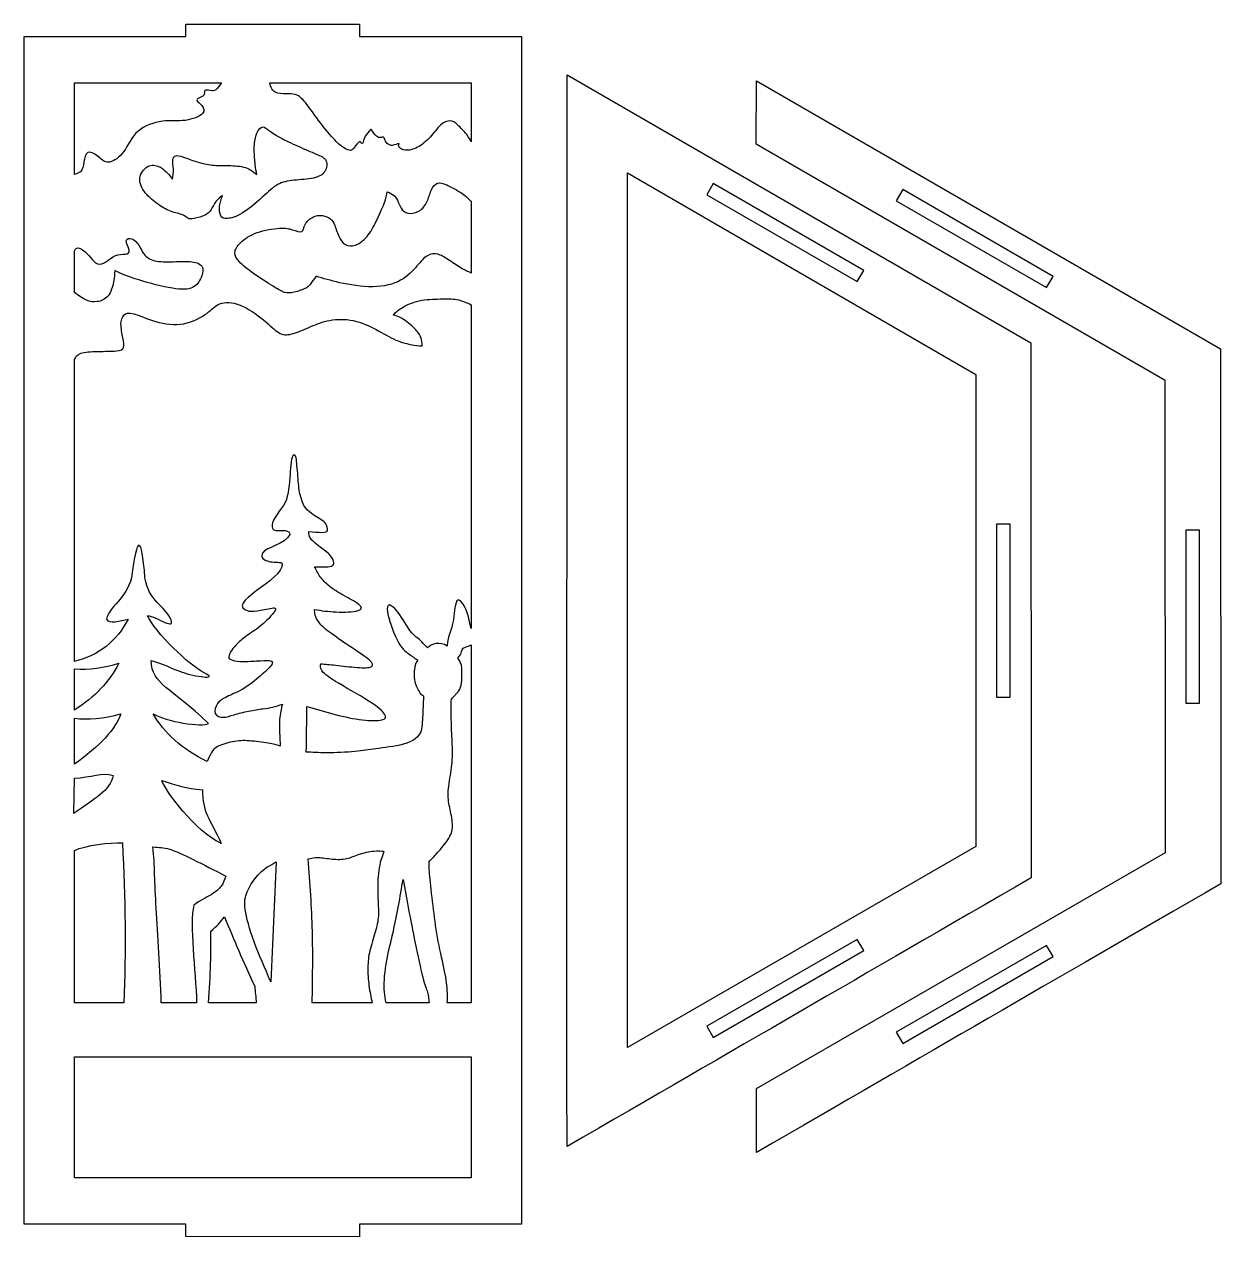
# Model space of a CAD drawing. Extents: x 0 to 537, y 11 to 300.
# Drawn here: x 251.6 to 537.2, y 10.6 to 300 of the extents above; entities that cross this region are included whole.
import ezdxf

# ---------------------------------------------------------------- set-up
doc = ezdxf.new("R2010")
doc.units = 0
doc.layers.add('Layer_1', color=7, linetype='CONTINUOUS')

msp = doc.modelspace()

# ---------------------------------------------------------------- linework, layer by layer
at = {"layer": 'Layer_1', "color": 5}
for points in [[(331.650869, 10.643438), (290.206536, 10.668838), (290.206536, 13.65138), (251.595408, 13.670695), (251.595408, 296.995522), (290.206536, 296.995522), (290.206536, 299.951264), (331.650869, 299.951264), (331.650869, 296.995522), (370.332185, 296.995522), (370.332185, 13.651354), (331.650869, 13.651354)], [(284.602449, 276.798886)], [(345.442143, 270.58911)], [(294.808831, 254.427759)], [(313.747997, 235.973797)], [(263.558094, 136.325916)], [(263.558094, 123.410149)], [(284.420231, 119.537204)], [(263.424567, 111.61468)], [(291.950484, 100.641853)], [(325.111242, 100.757053)], [(296.128096, 83.569243)], [(306.484761, 81.047182)], [(337.563354, 72.033066)], [(263.558094, 53.573563), (358.299808, 53.573563), (358.299808, 24.721891), (263.558094, 24.721891)]]:
    msp.add_lwpolyline(points, close=True, dxfattribs=at)
at = {"layer": 'Layer_1', "color": 6}
for points in [[(381.172164, 32.193248), (381.129037, 47.407525), (381.172164, 287.890813)], [(381.172164, 287.890813), (491.927198, 223.951974), (491.985856, 96.27644)], [(426.41356, 30.770874), (426.370433, 45.985152), (524.039359, 102.366698), (523.973346, 214.955585), (426.334132, 271.360598), (426.41356, 286.468439)], [(426.41356, 286.468439), (537.168593, 222.5296), (537.227251, 94.854066)]]:
    msp.add_lwpolyline(points, dxfattribs=at)
at = {"layer": 'Layer_1', "color": 5}
for points in [[(263.558094, 264.110805), (263.558094, 285.943691), (298.646559, 285.943691)], [(310.197341, 285.943691), (358.299808, 285.943691), (358.299808, 271.860422)], [(358.299808, 257.70161), (358.299808, 240.595671)], [(263.558094, 235.965219), (263.558094, 245.858805)], [(286.061309, 237.129912), (286.061309, 237.130581)], [(358.299808, 233.016043), (358.299808, 155.784803)], [(274.681659, 228.36561), (274.681765, 228.365708)], [(263.557988, 147.899506), (263.557988, 219.95485)], [(352.573114, 151.694848), (352.577082, 151.544538)], [(358.299782, 151.885798), (358.299782, 66.439219), (352.578326, 66.439219)], [(263.558094, 136.325916), (263.558094, 146.121638)], [(354.10902, 139.523882), (354.898007, 140.322633)], [(263.558094, 123.410149), (263.558094, 134.400967)], [(353.52482, 121.993913), (353.524608, 121.993913)], [(263.424567, 111.61468), (263.558094, 120.071213)], [(263.558094, 66.439219), (263.558094, 102.818474)], [(275.351796, 66.439219), (263.558094, 66.439219)], [(292.749843, 66.439219), (284.319319, 66.439219)], [(306.996491, 66.439219), (295.592103, 66.439219)], [(334.667781, 66.439219), (320.338476, 66.439219)], [(348.240826, 66.439219), (337.957319, 66.439219)]]:
    msp.add_lwpolyline(points, dxfattribs=at)
at = {"layer": 'Layer_1', "color": 7}
msp.add_lwpolyline([(478.73195, 216.377959), (478.797964, 103.789072), (395.643126, 55.786101), (395.643126, 264.480309)], close=True, dxfattribs=at)
at = {"layer": 'Layer_1', "color": 6}
for points in [[(451.994058, 241.196645), (416.067637, 261.938785), (414.517628, 259.254114), (450.409522, 238.532)], [(497.235454, 239.774272), (461.309032, 260.516412), (459.759024, 257.83174), (495.650917, 237.109626)], [(486.854791, 180.776049), (486.854791, 139.291763), (483.7548, 139.331742), (483.7548, 180.776049)], [(532.096186, 179.353675), (532.096186, 137.86939), (528.996196, 137.909368), (528.996196, 179.353675)], [(416.067452, 58.168658), (451.9939, 78.910804), (450.409231, 81.575449), (414.517443, 60.853333)], [(461.308847, 56.746285), (497.235295, 77.48843), (495.650626, 80.153075), (459.758838, 59.430959)]]:
    msp.add_lwpolyline(points, close=True, dxfattribs=at)
at = {"layer": 'Layer_1', "color": 5}
for points in [[(294.72345, 284.109102), (294.520408, 283.89798), (294.68281, 283.361987), (294.471778, 283.012748)], [(295.990857, 284.125374), (295.495107, 284.206955), (294.926464, 284.320218), (294.72345, 284.109102)], [(297.339173, 284.304134), (296.908352, 283.995834), (296.48621, 284.044472), (295.990857, 284.125374)], [(298.646559, 285.943691), (298.208118, 285.278063), (297.769306, 284.612826), (297.339173, 284.304134)], [(310.696875, 284.544011), (310.408452, 284.986333), (310.303175, 285.464914), (310.197341, 285.943691)], [(312.170921, 283.500097), (311.456176, 283.695235), (310.985376, 284.101394), (310.696875, 284.544011)], [(293.285836, 282.330551), (292.895761, 282.160075), (292.700736, 281.981312), (292.863111, 281.705079)], [(292.863111, 281.705079), (293.025592, 281.429042), (293.545604, 281.055241), (293.98431, 280.527241)], [(294.471778, 283.012748), (294.260349, 282.663511), (293.675726, 282.501028), (293.285836, 282.330551)], [(314.652925, 283.333812), (313.84449, 283.321641), (312.885958, 283.30535), (312.170921, 283.500097)], [(316.785096, 283.021029), (316.118875, 283.353989), (315.461041, 283.345996), (314.652925, 283.333812)], [(319.042918, 280.840021), (318.125422, 282.013665), (317.451211, 282.687874), (316.785096, 283.021029)], [(322.316475, 276.417087), (321.122649, 277.992996), (319.961075, 279.666277), (319.042918, 280.840021)], [(294.114246, 278.626271), (293.448026, 277.936079), (291.758476, 277.237603), (290.052919, 277.018001)], [(293.98431, 280.527241), (294.42283, 279.999535), (294.78007, 279.316751), (294.114246, 278.626271)], [(284.602449, 276.798881), (282.579736, 276.538634), (280.256615, 275.759159), (278.713459, 274.386283)], [(290.052919, 277.018001), (288.346806, 276.798886), (286.624977, 277.058842), (284.602449, 276.798886)], [(306.874942, 273.272482), (307.183234, 274.279648), (307.7278, 275.091678), (308.1909, 275.351634)], [(308.1909, 275.351634), (308.653392, 275.611881), (309.035582, 275.319273), (309.721859, 274.823928)], [(325.720154, 272.335299), (324.737148, 273.363131), (323.510381, 274.84157), (322.316475, 276.417087)], [(334.346418, 274.881922), (333.826697, 274.337936), (333.306685, 273.793368), (333.006091, 273.253477)], [(335.653803, 273.269461), (335.272301, 273.614899), (334.809491, 274.248361), (334.346418, 274.881922)], [(350.928861, 275.876612), (350.145297, 275.149966), (349.422164, 274.029345), (348.508188, 273.026076)], [(353.227614, 276.916626), (352.557609, 276.936999), (351.713033, 276.603844), (350.928861, 275.876612)], [(355.07967, 275.88519), (354.393262, 276.522844), (353.897935, 276.896449), (353.227614, 276.916626)], [(357.211842, 273.630885), (356.64349, 274.345929), (355.765947, 275.247439), (355.07967, 275.88519)], [(278.713459, 274.386283), (277.170118, 273.013601), (276.406425, 271.048101), (275.366983, 269.61021)], [(306.505531, 269.872991), (306.492831, 271.063013), (306.566253, 272.265415), (306.874942, 273.272482)], [(309.721859, 274.823928), (310.408161, 274.328774), (311.398655, 273.62981), (312.653601, 272.931334)], [(312.653601, 272.931334), (313.908519, 272.232858), (315.427916, 271.53409), (316.975146, 270.847798)], [(328.043275, 270.361515), (327.442063, 270.731419), (326.702949, 271.307763), (325.720154, 272.335299)], [(332.133046, 271.522978), (331.999034, 271.649009), (331.868912, 272.022808), (331.564403, 271.872508)], [(333.006091, 273.253477), (332.705498, 272.713293), (332.624483, 272.177007), (332.51484, 271.847947)], [(336.628899, 272.915837), (336.336587, 272.867199), (336.035967, 272.924595), (335.653803, 273.269461)], [(337.384284, 272.98933), (337.205532, 273.119161), (336.921501, 272.964962), (336.628899, 272.915837)], [(337.843177, 272.063455), (337.636247, 272.445053), (337.562746, 272.859499), (337.384284, 272.98933)], [(338.704423, 271.161655), (338.391659, 271.332131), (338.050108, 271.681855), (337.843177, 272.063455)], [(348.508188, 273.026076), (347.594476, 272.022808), (346.490131, 271.137287), (345.442143, 270.58911)], [(358.299808, 271.860422), (358.040146, 272.388422), (357.780378, 272.916422), (357.211842, 273.630885)], [(267.227897, 269.423162), (266.545695, 269.456011), (266.171892, 268.757047), (265.96086, 267.855247)], [(269.697412, 267.993949), (268.901175, 268.627412), (267.910389, 269.390804), (267.227897, 269.423162)], [(275.366983, 269.61021), (274.327276, 268.172419), (273.011318, 267.262818), (272.052891, 267.059494)], [(306.728733, 266.546702), (306.614883, 267.505423), (306.517701, 268.682969), (306.505531, 269.872991)], [(316.975146, 270.847798), (318.522403, 270.161408), (320.09842, 269.4873), (321.288436, 268.983571)], [(329.460384, 269.866072), (329.10698, 269.829618), (328.644462, 269.992101), (328.043275, 270.361515)], [(330.418837, 270.593301), (330.057495, 270.13821), (329.814026, 269.902818), (329.460384, 269.866072)], [(331.564403, 271.872508), (331.259603, 271.722209), (330.78084, 271.048101), (330.418837, 270.593301)], [(332.51484, 271.847947), (332.404905, 271.518885), (332.267269, 271.397338), (332.133046, 271.522978)], [(339.691028, 271.088648), (339.301243, 270.999463), (339.017213, 270.991176), (338.704423, 271.161655)], [(341.072285, 271.519469), (340.576561, 271.348699), (340.081209, 271.178223), (339.691028, 271.088648)], [(341.100463, 270.601294), (340.877155, 270.918172), (340.974442, 271.218771), (341.072285, 271.519469)], [(342.635522, 269.890438), (341.868231, 269.951456), (341.323665, 270.284416), (341.100463, 270.601294)], [(345.442143, 270.58911), (344.394393, 270.040933), (343.403396, 269.829615), (342.635522, 269.890438)], [(265.96086, 267.855247), (265.749749, 266.953936), (265.70051, 265.849298), (265.327606, 265.191467)], [(272.052891, 267.059494), (271.094359, 266.856659), (270.493464, 267.360095), (269.697412, 267.993949)], [(281.426761, 266.157111), (282.393178, 266.530618), (283.367983, 266.222318), (284.099318, 265.823858)], [(287.22619, 265.364965), (287.193831, 266.157111), (286.998489, 266.961148), (287.047702, 267.562054)], [(287.047702, 267.562054), (287.096359, 268.163256), (287.38867, 268.561423), (287.957498, 268.610061)], [(287.957498, 268.610061), (288.52585, 268.658699), (289.370744, 268.358101), (290.292816, 268.012954)], [(290.292816, 268.012954), (291.214493, 267.667909), (292.213559, 267.277733), (293.350765, 266.964948)], [(293.350765, 266.964948), (294.48805, 266.652456), (295.763156, 266.416774), (296.93272, 266.31511)], [(296.93272, 266.31511), (298.102258, 266.21374), (299.166545, 266.246588), (300.45025, 266.221733)], [(300.45025, 266.221733), (301.733347, 266.197471), (303.235863, 266.116464), (304.38135, 265.755043)], [(307.102351, 264.110805), (306.972123, 264.84993), (306.842583, 265.588466), (306.728733, 266.546702)], [(321.288436, 268.983571), (322.478162, 268.480132), (323.282098, 268.146977), (323.623067, 267.431932)], [(323.623067, 267.431932), (323.9643, 266.717372), (323.84275, 265.621119), (323.347318, 264.828972)], [(265.327606, 265.191467), (264.953988, 264.533538), (264.256091, 264.32193), (263.558094, 264.110805)], [(280.196105, 260.121714), (279.420214, 261.218261), (278.982091, 262.445031), (279.242044, 263.585928)], [(279.242044, 263.585928), (279.501812, 264.727213), (280.459947, 265.783504), (281.426761, 266.157111)], [(284.099318, 265.823858), (284.83015, 265.42598), (285.317221, 264.938626), (285.760107, 264.455367)], [(285.760107, 264.455367), (286.202729, 263.972106), (286.600609, 263.492744), (286.999071, 263.013383)], [(286.999071, 263.013383), (287.128903, 263.793345), (287.258734, 264.572818), (287.22619, 265.364965)], [(304.38135, 265.755043), (305.526625, 265.39372), (306.31429, 264.752359), (307.102351, 264.110805)], [(323.347318, 264.828972), (322.851674, 264.036828), (321.98273, 263.549375), (320.646584, 263.257058)], [(312.065167, 261.69158), (310.912378, 261.050026), (309.849255, 259.984962), (308.407753, 258.668424)], [(315.98407, 262.709175), (314.461181, 262.551468), (313.218327, 262.333425), (312.065167, 261.69158)], [(320.646584, 263.257058), (319.310359, 262.964744), (317.507064, 262.867274), (315.98407, 262.709175)], [(347.854826, 257.888366), (348.244901, 258.790262), (348.496387, 259.781346), (348.853919, 260.544444)], [(348.853919, 260.544444), (349.211424, 261.30813), (349.674233, 261.844123), (350.230387, 262.035067)], [(350.230387, 262.035067), (350.78715, 262.225916), (351.436993, 262.071815), (352.496781, 261.596547)], [(352.496781, 261.596547), (353.556967, 261.121376), (355.026833, 260.325332), (356.062359, 259.622469)], [(283.197512, 257.242717), (282.084595, 258.05884), (280.971969, 259.025363), (280.196105, 260.121714)], [(297.367351, 257.664865), (296.916449, 257.092418), (296.57548, 256.360996), (296.234247, 255.784164)], [(298.938871, 259.065715), (298.378589, 258.651755), (297.817937, 258.237407), (297.367351, 257.664865)], [(298.22439, 256.523481), (298.321677, 257.392434), (298.630261, 258.229025), (298.938871, 259.065715)], [(308.407753, 258.668424), (306.965773, 257.35208), (305.145308, 255.784455), (303.634219, 254.866573)], [(337.526789, 257.210065), (337.969516, 258.408664), (338.107629, 259.188137), (338.245741, 259.9681)], [(338.245741, 259.9681), (338.838646, 259.707755), (339.431656, 259.448093), (339.874278, 259.054115)], [(339.874278, 259.054115), (340.316899, 258.660137), (340.609502, 258.132333), (340.881361, 257.514857)], [(340.881361, 257.514857), (341.153485, 256.897867), (341.405448, 256.190813), (341.851959, 255.671097)], [(346.201735, 255.621972), (346.93696, 256.174536), (347.464936, 256.986857), (347.854826, 257.888366)], [(356.062359, 259.622469), (357.097991, 258.919802), (357.698913, 258.310901), (358.299808, 257.70161)], [(286.52769, 255.341744), (285.423054, 255.76009), (284.310429, 256.426205), (283.197512, 257.242717)], [(289.395112, 254.48088), (288.728997, 254.753019), (287.632352, 254.923496), (286.52769, 255.341744)], [(296.234247, 255.784164), (295.892987, 255.207526), (295.552045, 254.785283), (294.808831, 254.427759)], [(298.525009, 254.228822), (298.240397, 254.752728), (298.126547, 255.654526), (298.22439, 256.523481)], [(303.634219, 254.866573), (302.122946, 253.948689), (300.921023, 253.680743), (300.092428, 253.61992)], [(335.630308, 252.970376), (336.336878, 254.395985), (337.084167, 256.01205), (337.526789, 257.210065)], [(341.851959, 255.671097), (342.298972, 255.151188), (342.940614, 254.818229), (343.73267, 254.798052)], [(343.73267, 254.798052), (344.524806, 254.777573), (345.466802, 255.069898), (346.201735, 255.621972)], [(290.621297, 253.652281), (290.296309, 253.834844), (290.060936, 254.208938), (289.395112, 254.48088)], [(292.140666, 253.627913), (291.360701, 253.477614), (290.946258, 253.469621), (290.621297, 253.652281)], [(294.808831, 254.427759), (294.065616, 254.070236), (292.92005, 253.778215), (292.140666, 253.627913)], [(300.092428, 253.61992), (299.263832, 253.5591), (298.809331, 253.705013), (298.525009, 254.228822)], [(317.833587, 250.496956), (318.288379, 250.708271), (318.31325, 251.488037), (318.682661, 252.2025)], [(318.682661, 252.2025), (319.052072, 252.917547), (319.766818, 253.567093), (320.505931, 253.940698)], [(320.505931, 253.940698), (321.245256, 254.314499), (322.008447, 254.411773), (322.76415, 254.302119)], [(322.76415, 254.302119), (323.519747, 254.192661), (324.266851, 253.875783), (324.737942, 253.514359)], [(324.737942, 253.514359), (325.209006, 253.152938), (325.404136, 252.746777), (325.708539, 251.942544)], [(325.708539, 251.942544), (326.013339, 251.138801), (326.427491, 249.936301), (326.837543, 249.079242)], [(333.424927, 249.319118), (334.257729, 250.3102), (334.923527, 251.544669), (335.630308, 252.970376)], [(275.936419, 248.275115), (275.960761, 248.855846), (276.643465, 249.002248), (277.291456, 248.746192)], [(303.266184, 247.905595), (304.155316, 248.766554), (305.471354, 249.628003), (307.197654, 250.237)], [(307.197654, 250.237), (308.92369, 250.846193), (311.059354, 251.203425), (312.529802, 251.288515)], [(312.529802, 251.288515), (314.000065, 251.374192), (314.80379, 251.187439), (315.648684, 250.915008)], [(315.648684, 250.915008), (316.49326, 250.643064), (317.378794, 250.285834), (317.833587, 250.496956)], [(326.837543, 249.079242), (327.247806, 248.222473), (327.654259, 247.71075), (328.279257, 247.393872)], [(330.671382, 247.267843), (331.593349, 247.580626), (332.592521, 248.328325), (333.424927, 249.319118)], [(263.558094, 245.858805), (263.842124, 246.297521), (264.126155, 246.736041), (264.739543, 246.54919)], [(264.739543, 246.54919), (265.352451, 246.362436), (266.294896, 245.550115), (266.981199, 244.798614)], [(275.741686, 245.107018), (276.399493, 245.192695), (276.789674, 245.428087), (276.667833, 246.053657)], [(276.667833, 246.053657), (276.545701, 246.679225), (275.912157, 247.694285), (275.936419, 248.275115)], [(277.291456, 248.746192), (277.939341, 248.490623), (278.553227, 247.832401), (278.992039, 247.150302)], [(278.992039, 247.150302), (279.430268, 246.468103), (279.694111, 245.761049), (280.211583, 245.103218)], [(301.873126, 245.428275), (301.913766, 246.183673), (302.376549, 247.044635), (303.266184, 247.905595)], [(328.279257, 247.393872), (328.904812, 247.07719), (329.749679, 246.955643), (330.671382, 247.267843)], [(266.981199, 244.798614), (267.667475, 244.047406), (268.098217, 243.356629), (268.646381, 242.991407)], [(270.644832, 242.999212), (271.428395, 243.413658), (272.33028, 244.28261), (273.244284, 244.684581)], [(273.244284, 244.684581), (274.157969, 245.086941), (275.083561, 245.021732), (275.741686, 245.107018)], [(280.211583, 245.103218), (280.729346, 244.445094), (281.500739, 243.836097), (282.703244, 243.531598)], [(282.703244, 243.531598), (283.90506, 243.226904), (285.537487, 243.226904), (287.154038, 243.283533)], [(287.154038, 243.283533), (288.770695, 243.340749), (290.370392, 243.454303), (291.62973, 243.291338)], [(291.62973, 243.291338), (292.888855, 243.128852), (293.80643, 242.690332), (294.119221, 241.938831)], [(302.957283, 243.243369), (302.214068, 244.023038), (301.832275, 244.672876), (301.873126, 245.428275)], [(306.299367, 240.498103), (304.804948, 241.553809), (303.700497, 242.463698), (302.957283, 243.243369)], [(347.822176, 244.713521), (347.018425, 244.242738), (346.287116, 243.381484), (345.328584, 242.276653)], [(350.29939, 245.079038), (349.503735, 245.266082), (348.626509, 245.184599), (347.822176, 244.713521)], [(352.748559, 243.812014), (351.810505, 244.437484), (351.095442, 244.892282), (350.29939, 245.079038)], [(355.810397, 241.825949), (354.848372, 242.390694), (353.686798, 243.186447), (352.748559, 243.812014)], [(268.646381, 242.991407), (269.194545, 242.62589), (269.860977, 242.585245), (270.644832, 242.999212)], [(273.207533, 241.180008), (273.174883, 240.375678), (273.142313, 239.571934), (272.926995, 238.475093)], [(278.01996, 239.234294), (275.741686, 239.977802), (274.474543, 240.578806), (273.207533, 241.180008)], [(294.119221, 241.938831), (294.431905, 241.187626), (294.139858, 240.123339), (293.660512, 239.169003)], [(310.99035, 237.42348), (309.678784, 238.239702), (307.794184, 239.442103), (306.299367, 240.498103)], [(345.328584, 242.276653), (344.370422, 241.172211), (343.184295, 239.823897), (341.445797, 238.869365)], [(358.299808, 240.595671), (357.536406, 240.928532), (356.77303, 241.261786), (355.810397, 241.825949)], [(272.926995, 238.475093), (272.711783, 237.378742), (272.313717, 235.989489), (271.611064, 235.120537)], [(286.061309, 237.130581), (283.587878, 237.60585), (280.298631, 238.491371), (278.01996, 239.234294)], [(293.660512, 239.169003), (293.181458, 238.214664), (292.515237, 237.369789), (291.353769, 236.979613)], [(313.747997, 235.973797), (313.041533, 236.17683), (312.302207, 236.607259), (310.99035, 237.42348)], [(320.002509, 238.110066), (319.685908, 237.654975), (319.547716, 237.370945), (318.8775, 237.017319)], [(321.309974, 239.81561), (320.814541, 239.19014), (320.319479, 238.565158), (320.002509, 238.110066)], [(326.943111, 238.288827), (324.640469, 238.792263), (322.975182, 239.303985), (321.309974, 239.81561)], [(334.801713, 237.322111), (332.186068, 237.289752), (329.245965, 237.785195), (326.943111, 238.288827)], [(341.445797, 238.869365), (339.707617, 237.91532), (337.417436, 237.354374), (334.801713, 237.322111)], [(266.478041, 234.084714), (265.588327, 234.486976), (264.573274, 235.225806), (263.558094, 235.965219)], [(271.611064, 235.120537), (270.908674, 234.251584), (269.901326, 233.901858), (269.016083, 233.759845)], [(291.353769, 236.979613), (290.192222, 236.589826), (288.534713, 236.654937), (286.061309, 237.129912)], [(316.066726, 236.018244), (315.128672, 235.795036), (314.454566, 235.770668), (313.747997, 235.973797)], [(318.8775, 237.017319), (318.207469, 236.664185), (317.004991, 236.242037), (316.066726, 236.018244)], [(345.884262, 233.974475), (347.545369, 234.34808), (349.340196, 234.364357), (350.871076, 234.400812)], [(350.871076, 234.400812), (352.402616, 234.437266), (353.669468, 234.494188), (354.863294, 234.266496)], [(269.016083, 233.759845), (268.130576, 233.617537), (267.367173, 233.682746), (266.478041, 234.084714)], [(295.146465, 230.963697), (296.462132, 231.941232), (297.128353, 232.816227), (298.31837, 233.253676)], [(298.31837, 233.253676), (299.508095, 233.690736), (301.222225, 233.690736), (303.126987, 232.948887)], [(303.126987, 232.948887), (305.031484, 232.207035), (307.127196, 230.723043), (308.715278, 229.408161)], [(339.633613, 230.579371), (340.145238, 231.099084), (340.656968, 231.619091), (341.676223, 232.244074)], [(341.676223, 232.244074), (342.695768, 232.869544), (344.223128, 233.600966), (345.884262, 233.974475)], [(354.863294, 234.266496), (356.057676, 234.039391), (357.17861, 233.527668), (358.299808, 233.016043)], [(274.681765, 228.365708), (274.677796, 229.344608), (274.95373, 230.059655), (275.408416, 230.534339)], [(275.408416, 230.534339), (275.8635, 231.009607), (276.49678, 231.245486), (277.755906, 230.891863)], [(277.755906, 230.891863), (279.014661, 230.538432), (280.899552, 229.596571), (283.027623, 228.987085)], [(283.027623, 228.987085), (285.155614, 228.377892), (287.52755, 228.101855), (289.696287, 228.503826)], [(289.696287, 228.503826), (291.865209, 228.906088), (293.830401, 229.986162), (295.146465, 230.963697)], [(308.715278, 229.408161), (310.303175, 228.093767), (311.383257, 226.948581), (312.357955, 226.363365)], [(319.513797, 227.589841), (320.935297, 228.199034), (322.267633, 228.79224), (323.908261, 229.161657)], [(323.908261, 229.161657), (325.549181, 229.531362), (327.498392, 229.677571), (329.43165, 229.368879)], [(329.43165, 229.368879), (331.364881, 229.059993), (333.28184, 228.296895), (335.003669, 227.419365)], [(341.789782, 229.746383), (340.868106, 230.30304), (340.251097, 230.441253), (339.633613, 230.579371)], [(344.779309, 227.366925), (343.938516, 228.215703), (342.711749, 229.190118), (341.789782, 229.746383)], [(275.160819, 225.120808), (274.969579, 226.144153), (274.685548, 227.3872), (274.681659, 228.36561)], [(312.357955, 226.363365), (313.33276, 225.778734), (314.202022, 225.754464), (315.391747, 226.055065)], [(315.391747, 226.055065), (316.581658, 226.355666), (318.092455, 226.98094), (319.513797, 227.589841)], [(335.003669, 227.419365), (336.725869, 226.542126), (338.252938, 225.551629), (339.747463, 224.856759)], [(346.31421, 225.124999), (346.07463, 225.795014), (345.620128, 226.518149), (344.779309, 227.366925)], [(273.593401, 222.00554), (274.669567, 222.099211), (275.107691, 222.293957), (275.278453, 222.793496)], [(275.278453, 222.793496), (275.448951, 223.29313), (275.351663, 224.097363), (275.160819, 225.120808)], [(339.747463, 224.856759), (341.241883, 224.162376), (342.703759, 223.764501), (343.841044, 223.540708)], [(343.841044, 223.540708), (344.978249, 223.317498), (345.790599, 223.268568), (346.602923, 223.21993)], [(346.602923, 223.21993), (346.578581, 223.837505), (346.553975, 224.45469), (346.31421, 225.124999)], [(263.557988, 219.95485), (263.874668, 220.539481), (264.191242, 221.124404), (265.11332, 221.453466)], [(265.11332, 221.453466), (266.035023, 221.782332), (267.562092, 221.855241), (269.182532, 221.887893)], [(269.182532, 221.887893), (270.802788, 221.920448), (272.516918, 221.912447), (273.593401, 222.00554)], [(315.654293, 196.869436), (315.26062, 196.244437), (315.17119, 193.595402), (314.976457, 191.808353)], [(316.551707, 196.097752), (316.438174, 197.267898), (316.048099, 197.49499), (315.654293, 196.869436)], [(316.974749, 191.569514), (316.840711, 193.169793), (316.665557, 194.928214), (316.551707, 196.097752)], [(314.976457, 191.808353), (314.741084, 189.247425), (314.63824, 186.839399), (313.481588, 185.160644)], [(317.522331, 187.471594), (317.20155, 188.527599), (317.109052, 189.969129), (316.974749, 191.569514)], [(313.481588, 185.160644), (312.929217, 184.34414), (312.051674, 183.223524), (311.495519, 182.277162)], [(318.903588, 184.405259), (318.054805, 185.392155), (317.843403, 186.415589), (317.522331, 187.471594)], [(311.495519, 182.277162), (310.939339, 181.330642), (310.703383, 180.559249), (310.756194, 180.028124)], [(322.124044, 181.915265), (321.238801, 182.467821), (319.752371, 183.418257), (318.903588, 184.405259)], [(310.756194, 180.028124), (310.809217, 179.497106), (311.150476, 179.207043), (311.759362, 179.141823)], [(323.569912, 180.775546), (323.293687, 181.209092), (323.009657, 181.363185), (322.124044, 181.915265)], [(324.020524, 179.223024), (324.114186, 179.629477), (323.846243, 180.342079), (323.569912, 180.775546)], [(280.421133, 167.881421), (279.603359, 178.212342), (278.531082, 178.212342), (277.204011, 167.881421)], [(314.983812, 178.235043), (313.940164, 175.810084), (309.414333, 175.297057), (308.460219, 173.767315)], [(311.759362, 179.141823), (312.368671, 179.076921), (313.246188, 179.237444), (313.916192, 179.141823)], [(313.916192, 179.141823), (314.586408, 179.047393), (315.049006, 178.697852), (314.983812, 178.235043)], [(319.528878, 178.659938), (319.524909, 178.916663), (319.541313, 178.916663), (319.557532, 178.916663)], [(319.926944, 177.31932), (319.557532, 177.888836), (319.532661, 178.40271), (319.528878, 178.659938)], [(319.557532, 178.916663), (320.710798, 178.817153), (321.864381, 178.717432), (322.668688, 178.717432)], [(321.876552, 175.466311), (321.011391, 176.124118), (320.296355, 176.749408), (319.926944, 177.31932)], [(322.668688, 178.717432), (323.472625, 178.717432), (323.927444, 178.817153), (324.020524, 179.223024)], [(308.460219, 173.767315), (308.289457, 173.450424), (308.269905, 172.976582), (308.377616, 172.681995)], [(324.402715, 173.480243), (323.756655, 174.117888), (322.741607, 174.808372), (321.876552, 175.466311)], [(313.127866, 171.230993), (313.621526, 167.21401), (298.90302, 161.661728), (305.200156, 159.921934)], [(308.377616, 172.681995), (308.485408, 172.38746), (309.216637, 172.037179), (309.627005, 171.886869)], [(309.627005, 171.886869), (310.037559, 171.736294), (310.642344, 171.643188), (311.239456, 171.600404)], [(311.239456, 171.600404), (311.836752, 171.557515), (312.425292, 171.566088), (312.742157, 171.551959)], [(312.742157, 171.551959), (313.059154, 171.537672), (313.103577, 171.500895), (313.127866, 171.230993)], [(323.573801, 170.478809), (324.325324, 170.495213), (324.87788, 170.560089), (325.182071, 170.767337)], [(325.43414, 171.790666), (325.324391, 172.257947), (325.048351, 172.84257), (324.402715, 173.480243)], [(325.182071, 170.767337), (325.486871, 170.974559), (325.543783, 171.323783), (325.43414, 171.790666)], [(277.204011, 167.881421), (275.883, 162.847485), (271.942401, 161.109728), (271.233821, 158.036752)], [(286.403124, 158.308637), (285.467293, 160.717139), (281.125745, 162.56327), (280.421133, 167.881421)], [(322.237867, 168.139707), (321.685602, 168.919196), (321.303703, 169.723424), (320.921936, 170.52744)], [(320.921936, 170.52744), (321.872372, 170.495187), (322.822517, 170.462246), (323.573801, 170.478809)], [(324.459335, 165.853125), (323.513291, 166.604039), (322.790238, 167.359742), (322.237867, 168.139707)], [(327.903364, 163.615412), (326.57542, 164.354525), (325.405671, 165.10155), (324.459335, 165.853125)], [(331.497914, 161.511392), (330.717948, 162.144672), (329.231519, 162.875981), (327.903364, 163.615412)], [(355.090968, 162.571207), (354.705285, 162.420924), (354.584185, 161.569971), (354.392944, 160.668456)], [(356.341997, 161.592513), (355.964596, 162.177243), (355.47726, 162.721517), (355.090968, 162.571207)], [(305.200156, 159.921934), (305.922918, 159.852534), (306.84851, 159.925903), (308.038817, 160.141062)], [(308.038817, 160.141062), (309.228834, 160.356274), (310.682428, 160.71407), (311.279725, 160.66925)], [(311.011491, 159.41822), (310.40668, 158.658708), (309.456243, 157.586351), (308.331129, 156.648377)], [(311.279725, 160.66925), (311.87681, 160.624509), (311.616857, 160.177495), (311.011491, 159.41822)], [(321.060048, 158.964778), (320.921936, 159.480583), (320.921936, 159.886745), (320.921936, 160.292907)], [(320.921936, 160.292907), (322.530496, 160.049225), (324.138555, 159.80557), (326.055514, 159.72437)], [(326.055514, 159.72437), (327.972685, 159.643063), (330.198227, 159.72437), (331.274102, 160.033244)], [(331.274102, 160.033244), (332.350586, 160.341537), (332.277667, 160.877821), (331.497914, 161.511392)], [(338.755567, 161.40077), (336.993336, 161.057632), (340.462764, 152.321302), (342.114902, 150.780845)], [(345.761998, 153.290735), (342.568795, 155.380652), (341.309404, 160.53), (338.755567, 161.40077)], [(354.392944, 160.668456), (354.241312, 160.023852), (354.132594, 158.871856), (354.029857, 157.81003)], [(358.299808, 155.784803), (357.634037, 158.187061), (357.59181, 159.633353), (356.341997, 161.592513)], [(276.399678, 158.036752), (273.699446, 152.718653), (269.418805, 149.339527), (263.557988, 147.899506)], [(271.233821, 158.036752), (271.715495, 156.706109), (274.628636, 157.678638), (276.399678, 158.036752)], [(294.520885, 145.209566), (291.026559, 146.866175), (282.806325, 154.980417), (281.009064, 158.823887)], [(281.009064, 158.823887), (283.063844, 158.752053), (288.219039, 154.850004), (286.403124, 158.308637)], [(308.331129, 156.648377), (307.206015, 155.710032), (305.906646, 154.905805), (304.887392, 154.174946)], [(321.98183, 157.173548), (321.4742, 157.823392), (321.19824, 158.448946), (321.060048, 158.964778)], [(324.459335, 154.911837), (323.22897, 155.8496), (322.489645, 156.523705), (321.98183, 157.173548)], [(354.029857, 157.81003), (353.61544, 155.168165), (352.692573, 154.128485), (352.573114, 151.694848)], [(304.887392, 154.174946), (303.867555, 153.443638), (303.128521, 152.785698), (302.5394, 152.205255)], [(329.215221, 151.573087), (327.412112, 152.771093), (325.690204, 153.973492), (324.459335, 154.911837)], [(301.134463, 150.580634), (300.756479, 150.040435), (300.440169, 149.463617), (300.415801, 149.049438)], [(302.5394, 152.205255), (301.950385, 151.624257), (301.512155, 151.120517), (301.134463, 150.580634)], [(333.902315, 148.319982), (332.903142, 149.180936), (331.018541, 150.375053), (329.215221, 151.573087)], [(342.114902, 150.780845), (343.065365, 149.9119), (343.861099, 149.351063), (344.409183, 148.977445)], [(347.896709, 151.176079), (347.425645, 151.509243), (346.24936, 152.941485), (345.761998, 153.290735)], [(352.577082, 151.544538), (350.840834, 152.816787), (348.739804, 152.073043), (347.896709, 151.176079)], [(355.926337, 149.945529), (355.958193, 150.335577), (356.053972, 151.05998), (356.905745, 151.301042)], [(356.905745, 151.301042), (357.437267, 151.418782), (358.299782, 151.885798), (358.299782, 151.885798)], [(295.557099, 133.140015), (286.648208, 141.734211), (282.026201, 142.371063), (281.890311, 148.136387)], [(281.890311, 148.136387), (284.780329, 147.40447), (286.42773, 146.333993), (289.285495, 145.348473)], [(300.415801, 149.049438), (300.39093, 148.634994), (300.659297, 148.383534), (301.272575, 148.200681)], [(301.272575, 148.200681), (301.885773, 148.017722), (302.8442, 147.904162), (304.066787, 147.904162)], [(304.066787, 147.904162), (305.289162, 147.904162), (306.775591, 148.017722), (307.963358, 148.098922)], [(307.963358, 148.098922), (309.151152, 148.180202), (310.039782, 148.229044), (310.48407, 148.054472)], [(310.48407, 148.054472), (310.928623, 147.8799), (310.928623, 147.481729), (310.571303, 146.965818)], [(334.450187, 146.658874), (335.01494, 146.930734), (334.901381, 147.459027), (333.902315, 148.319982)], [(344.409183, 148.977445), (344.957956, 148.603932), (345.258575, 148.417189), (345.559168, 148.230341)], [(345.559168, 148.230341), (345.307206, 147.86511), (345.055507, 147.499297), (344.868474, 146.715733)], [(355.106129, 148.694393), (355.45567, 149.092274), (355.817144, 149.515184), (355.926337, 149.945529)], [(356.066407, 143.938534), (356.078314, 145.721747), (356.318, 147.199286), (355.106129, 148.694393)], [(263.558094, 146.121638), (267.142198, 145.924365), (270.683514, 146.386962), (274.182231, 147.510621)], [(274.182231, 147.510621), (271.99762, 143.121686), (268.456304, 139.393337), (263.558094, 136.325916)], [(289.285495, 145.348473), (292.089919, 144.336918), (298.371683, 143.384047), (294.520885, 145.209566)], [(308.426459, 144.870476), (307.352224, 143.924141), (305.918817, 142.66483), (304.353039, 141.686401)], [(310.571303, 146.965818), (310.214354, 146.450012), (309.500376, 145.816441), (308.426459, 144.870476)], [(322.615586, 145.769769), (322.245964, 146.37876), (322.327164, 146.866096), (322.408365, 147.353459)], [(322.408365, 147.353459), (323.440081, 147.263977), (324.471718, 147.174706), (325.970424, 147.008124)], [(325.917295, 143.129756), (323.805312, 144.429151), (322.984998, 145.160274), (322.615586, 145.769769)], [(325.970424, 147.008124), (327.46905, 146.841728), (329.434534, 146.597756), (331.038703, 146.484223)], [(331.038703, 146.484223), (332.643189, 146.370373), (333.885646, 146.38675), (334.450187, 146.658874)], [(344.868474, 146.715733), (344.681625, 145.931588), (344.560075, 144.729189), (344.746342, 143.584204)], [(333.707184, 138.52807), (331.4328, 139.961477), (328.029305, 141.83007), (325.917295, 143.129756)], [(344.746342, 143.584204), (344.933085, 142.438903), (345.428755, 141.350354), (345.838806, 140.709083)], [(354.898007, 140.322633), (355.555682, 140.890693), (356.056142, 142.404877), (356.066407, 143.938534)], [(299.940054, 139.464748), (298.790677, 138.920368), (298.189968, 138.530292), (297.714802, 137.840127)], [(304.353039, 141.686401), (302.787579, 140.707496), (301.08943, 140.008731), (299.940054, 139.464748)], [(345.838806, 140.709083), (346.248884, 140.067257), (346.57374, 139.871915), (346.898701, 139.677076)], [(346.898701, 139.677076), (346.866051, 138.702377), (346.833507, 137.727864), (346.768579, 136.31483)], [(353.529424, 136.691862), (353.477565, 138.434302), (353.431184, 139.089622), (354.10902, 139.523882)], [(297.714802, 137.840127), (297.239531, 137.149617), (296.890281, 136.158541), (297.158331, 135.517006)], [(301.674636, 135.208105), (302.673729, 135.508698), (303.932564, 135.801036), (305.160892, 136.044691)], [(305.160892, 136.044691), (306.389617, 136.288478), (307.587915, 136.483502), (308.544383, 136.621615)], [(308.544383, 136.621615), (309.500376, 136.759542), (310.214354, 136.841034), (310.955425, 137.019495)], [(310.955425, 137.019495), (311.696709, 137.198274), (312.465059, 137.474314), (313.233117, 137.750645)], [(313.233117, 137.750645), (312.940806, 136.62942), (312.648494, 135.508698), (312.546841, 134.087488)], [(318.923776, 126.298896), (318.980688, 129.929694), (319.037626, 133.560782), (319.094538, 137.191554)], [(319.094538, 137.191554), (321.336379, 136.509378), (323.578194, 135.826886), (325.823924, 135.254433)], [(337.606296, 135.368363), (337.12695, 136.095279), (335.981649, 137.094346), (333.707184, 138.52807)], [(346.768579, 136.31483), (346.703571, 134.901294), (346.606098, 133.049052), (346.431447, 131.798208)], [(353.601708, 132.110707), (353.544505, 133.885638), (353.513337, 135.629956), (353.529424, 136.691862)], [(263.558094, 134.400967), (266.789165, 133.903391), (270.501163, 134.252033), (274.693962, 135.448399)], [(274.693962, 135.448399), (273.354509, 131.720632), (269.642431, 127.707934), (263.558094, 123.410149)], [(295.234757, 124.040783), (289.287162, 126.992184), (284.990858, 130.794617), (282.34423, 135.447394)], [(282.34423, 135.447394), (285.411042, 133.535409), (294.075062, 132.155554), (295.557099, 133.140015)], [(297.158331, 135.517006), (297.426274, 134.875153), (298.311808, 134.583132), (299.124132, 134.591123)], [(299.124132, 134.591123), (299.936165, 134.598796), (300.675569, 134.907512), (301.674636, 135.208105)], [(312.546841, 134.087488), (312.445162, 132.665962), (312.53467, 130.943762), (312.595472, 129.827035)], [(325.823924, 135.254433), (328.069945, 134.68169), (330.320068, 134.218616), (332.301929, 133.983216)], [(332.301929, 133.983216), (334.284108, 133.747525), (335.997735, 133.739244), (336.948171, 133.963108)], [(336.948171, 133.963108), (337.898608, 134.18631), (338.085377, 134.641103), (337.606296, 135.368363)], [(346.431447, 131.798208), (345.711648, 127.819086), (339.257878, 127.684598), (335.543551, 127.056213)], [(353.812845, 126.883837), (353.788504, 128.549018), (353.658646, 130.335855), (353.601708, 132.110707)], [(297.921733, 127.670496), (296.971297, 127.215492), (296.6466, 126.792952), (296.302933, 126.193698)], [(301.828835, 128.84424), (300.447869, 128.61236), (298.872169, 128.124997), (297.921733, 127.670496)], [(305.880135, 128.917133), (304.395849, 129.051171), (303.209722, 129.075433), (301.828835, 128.84424)], [(310.336195, 128.316238), (309.146178, 128.53944), (307.36413, 128.783122), (305.880135, 128.917133)], [(312.721493, 127.686768), (312.124116, 127.889597), (311.526211, 128.092744), (310.336195, 128.316238)], [(312.595472, 129.827035), (312.656299, 128.710203), (312.689134, 128.198498), (312.721493, 127.686768)], [(296.302933, 126.193698), (295.95916, 125.594178), (295.597236, 124.817229), (295.234757, 124.040783)], [(323.858123, 126.120143), (321.83152, 126.120143), (320.377926, 126.209625), (318.923776, 126.298896)], [(330.482257, 126.445025), (328.484098, 126.209625), (325.885043, 126.120143), (323.858123, 126.120143)], [(335.543551, 127.056213), (333.751079, 126.858199), (332.480708, 126.680399), (330.482257, 126.445025)], [(353.524608, 121.993913), (353.755907, 123.675182), (353.837399, 125.21884), (353.812845, 126.883837)], [(263.558094, 120.071213), (267.477716, 120.212924), (270.338709, 121.580714), (272.83582, 120.724125)], [(352.813964, 117.014508), (352.911436, 118.492947), (353.293601, 120.312354), (353.52482, 121.993913)], [(272.83582, 120.724125), (271.984946, 116.984319), (268.412251, 115.253468), (263.424567, 111.61468)], [(284.420231, 119.537204), (287.971759, 118.324275), (290.153672, 117.660012), (294.168169, 117.273376)], [(298.587689, 104.482809), (292.512512, 107.242096), (285.089362, 117.325288), (284.420231, 119.537204)], [(294.168169, 117.273376), (294.025981, 111.823992), (295.965615, 110.511579), (298.587689, 104.482809)], [(353.163187, 113.099389), (352.903446, 114.399075), (352.716677, 115.53636), (352.813964, 117.014508)], [(353.816841, 109.123575), (353.756119, 110.337853), (353.423141, 111.799729), (353.163187, 113.099389)], [(352.972555, 105.780882), (353.667113, 106.942455), (353.87825, 107.908899), (353.816841, 109.123575)], [(263.558094, 102.818474), (266.273095, 104.039923), (272.032333, 104.79089), (275.020299, 104.60174)], [(275.020299, 104.60174), (275.699114, 91.348231), (275.913665, 78.728268), (275.351796, 66.439219)], [(350.231075, 102.287932), (351.100046, 103.262736), (352.278156, 104.619334), (352.972555, 105.780882)], [(283.109114, 88.953726), (282.678373, 95.224218), (282.789815, 99.265305), (282.318751, 103.684059)], [(282.318751, 103.684059), (283.813276, 103.456649), (284.725666, 103.60643), (286.342032, 103.086709)], [(286.342032, 103.086709), (287.958371, 102.566988), (289.696763, 101.75477), (291.950484, 100.641853)], [(328.563261, 100.878893), (329.590823, 101.102096), (330.411137, 101.540616), (331.515773, 101.906429)], [(331.515773, 101.906429), (332.620408, 102.271951), (334.00955, 102.563972), (335.049283, 102.669832)], [(335.049283, 102.669832), (336.08899, 102.775374), (336.779764, 102.694173), (337.469956, 102.612893)], [(337.469956, 102.612893), (336.974524, 101.224228), (336.479065, 99.83498), (336.223028, 98.031659)], [(348.241011, 100.127397), (348.801267, 100.720593), (349.361919, 101.313233), (350.231075, 102.287932)], [(291.950484, 100.641853), (294.204311, 99.52891), (296.974445, 98.115612), (299.743971, 96.702075)], [(307.020754, 96.533059), (307.865436, 97.556415), (308.734963, 98.263461), (309.526543, 98.799454)], [(309.526543, 98.799454), (310.318679, 99.335447), (311.033425, 99.700757), (311.747905, 100.066279)], [(311.747905, 100.066279), (311.325736, 90.521938), (310.903303, 80.977888), (310.48108, 71.433547)], [(319.412911, 100.79682), (320.152316, 100.971683), (320.891059, 101.146361), (321.833505, 101.120326)], [(320.379143, 83.528603), (320.225235, 89.255113), (319.818782, 95.02586), (319.412911, 100.79682)], [(321.833505, 101.120326), (322.77595, 101.094132), (323.921226, 100.866432), (325.111242, 100.757053)], [(325.111242, 100.757053), (326.300968, 100.647304), (327.536016, 100.6554), (328.563261, 100.878893)], [(348.403386, 96.614551), (348.241011, 98.356541), (348.241011, 99.242075), (348.241011, 100.127397)], [(299.743971, 96.702075), (299.443378, 95.865489), (299.142759, 95.028877), (298.614782, 94.310242)], [(304.831644, 92.951104), (305.355572, 94.169298), (306.176177, 95.509624), (307.020754, 96.533059)], [(336.223028, 98.031659), (335.96744, 96.228259), (335.951089, 94.010998), (336.007816, 92.110311)], [(340.925785, 89.616533), (341.328163, 91.777174), (341.677387, 93.832245), (342.026531, 95.887317)], [(342.026531, 95.887317), (342.449362, 93.572292), (342.871504, 91.257162), (343.342595, 88.77574)], [(349.199438, 89.693924), (348.890855, 92.272818), (348.565893, 94.871952), (348.403386, 96.614551)], [(298.614782, 94.310242), (298.086489, 93.590998), (297.331368, 92.990103), (296.202179, 92.24718)], [(304.348489, 88.71912), (304.080148, 90.636079), (304.307849, 91.732433), (304.831644, 92.951104)], [(292.067959, 89.733109), (290.941654, 85.234372), (292.522751, 74.203946), (292.749843, 66.439219)], [(296.202179, 92.24718), (295.072964, 91.503648), (293.570739, 91.022185), (292.067959, 89.733109)], [(336.007816, 92.110311), (336.064913, 90.209438), (336.194559, 88.625457), (336.12545, 87.252852)], [(350.259332, 82.013996), (349.80036, 84.556139), (349.508339, 87.114633), (349.199438, 89.693924)], [(284.319319, 66.439219), (283.929429, 74.561186), (283.539247, 82.683127), (283.109114, 88.953726)], [(297.960256, 85.258793), (298.50842, 85.827144), (298.962948, 86.404095), (299.417925, 86.980622)], [(299.417925, 86.980622), (300.50658, 84.316347), (301.594652, 81.651993), (302.793162, 78.894638)], [(306.484761, 81.047182), (305.379834, 84.064675), (304.616723, 86.801869), (304.348489, 88.71912)], [(336.12545, 87.252852), (336.05634, 85.880167), (335.788688, 84.71862), (335.382235, 83.333843)], [(339.707617, 83.565142), (340.069329, 85.189684), (340.524121, 87.455893), (340.925785, 89.616533)], [(343.342595, 88.77574), (343.813659, 86.294346), (344.333962, 83.646343), (344.926576, 80.722327)], [(296.128096, 83.569243), (296.769949, 84.129604), (297.411484, 84.69015), (297.960256, 85.258793)], [(296.088329, 75.710563), (296.1776, 78.565761), (296.152755, 81.06737), (296.128096, 83.569243)], [(310.48108, 71.433547), (309.035291, 74.731366), (307.589687, 78.029292), (306.484761, 81.047182)], [(320.338476, 66.439219), (320.436346, 72.120908), (320.533527, 77.802385), (320.379143, 83.528603)], [(335.382235, 83.333843), (334.976364, 81.948776), (334.431799, 80.340215), (334.098847, 78.915011)], [(338.66799, 79.044948), (339.078517, 80.9577), (339.346275, 81.940495), (339.707617, 83.565142)], [(351.782221, 74.804365), (351.343992, 76.944844), (350.718517, 79.471271), (350.259332, 82.013996)], [(302.793162, 78.894638), (303.991275, 76.136886), (305.298634, 73.285577), (306.60631, 70.434453)], [(334.098847, 78.915011), (333.765869, 77.489409), (333.644319, 76.246344), (333.628048, 74.869584)], [(337.563354, 72.033066), (337.705356, 74.288745), (338.257912, 77.131878), (338.66799, 79.044948)], [(344.926576, 80.722327), (345.519825, 77.797993), (346.18594, 74.597355), (346.709841, 72.599195)], [(295.592103, 66.439219), (295.795435, 69.647583), (295.998847, 72.855629), (296.088329, 75.710563)], [(333.628048, 74.869584), (333.611643, 73.49301), (333.700967, 71.98171), (333.891916, 70.554654)], [(346.709841, 72.599195), (347.233637, 70.601035), (347.615536, 69.804983), (347.84702, 68.978637)], [(352.574357, 69.579823), (352.472995, 70.909619), (352.221033, 72.664097), (351.782221, 74.804365)], [(306.60631, 70.434453), (306.736538, 69.102726), (306.866369, 67.770972), (306.996491, 66.439219)], [(333.891916, 70.554654), (334.083051, 69.126988), (334.375178, 67.783143), (334.667781, 66.439219)], [(337.957319, 66.439219), (337.689269, 68.108025), (337.421326, 69.776832), (337.563354, 72.033066)], [(352.578326, 66.439219), (352.626983, 67.344332), (352.675799, 68.250027), (352.574357, 69.579823)], [(347.84702, 68.978637), (348.078319, 68.152263), (348.159811, 67.295701), (348.240826, 66.439219)]]:
    msp.add_open_spline(points, degree=3, dxfattribs=at)
at = {"layer": 'Layer_1', "color": 6}
for points in [[(491.985856, 96.27644), (450.814916, 72.506194), (422.343104, 55.963489), (381.172164, 32.193248)], [(537.227251, 94.854066), (496.056311, 71.08382), (467.584499, 54.541115), (426.41356, 30.770874)]]:
    msp.add_open_spline(points, degree=3, dxfattribs=at)

doc.saveas('drawing.dxf')
